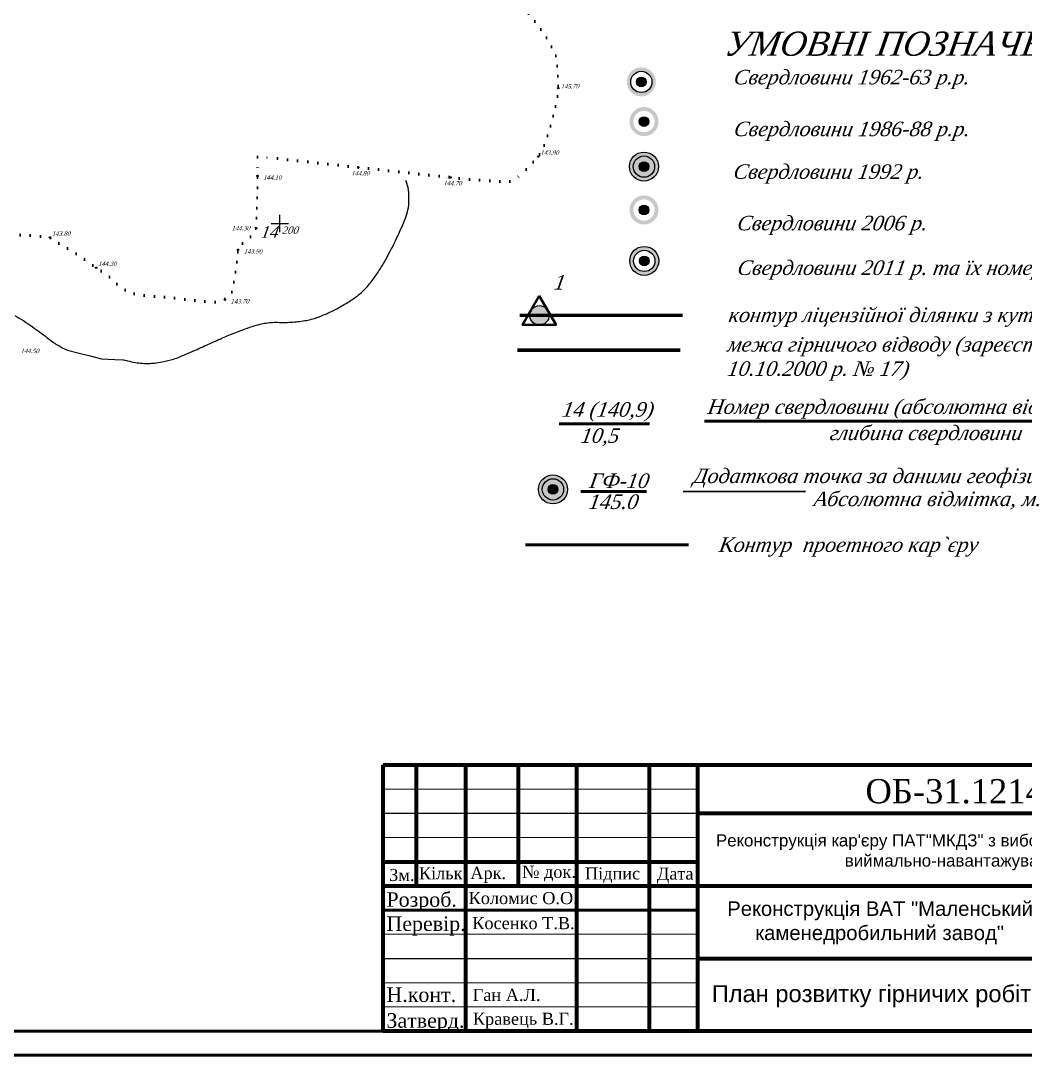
# Model space of a CAD drawing. Header units: millimetres. Extents: x 1400 to 4853, y -623 to 1865.
# Drawn here: x 3086.8 to 3294.3, y 1261.5 to 1475.2 of the extents above; entities that cross this region are included whole.
import ezdxf
from ezdxf.lldxf.tags import DXFTag

# ---------------------------------------------------------------- set-up
doc = ezdxf.new("R2010")
doc.units = ezdxf.units.MM
doc.linetypes.add('ADOT', pattern=[10, 0, -10])
doc.linetypes.add('AHIDDEN2', pattern=[3, 1.5, -1.5])
for name, color, linetype in [('00_Північ', 7, 'Continuous'), ('01_Завод', 7, 'Continuous'), ('01_Північ', 7, 'Continuous'), ('02_умовні', 7, 'Continuous'), ('CONT-MNR', 7, 'Continuous'), ('кресты', 7, 'Continuous'), ('ПИКЕТЫ', 7, 'Continuous'), ('Скважины', 7, 'Continuous')]:
    doc.layers.add(name, color=color, linetype=linetype)
doc.layers.add('Выноски', color=112, linetype='Continuous', lineweight=20)
doc.layers.add('Рамки', color=202, linetype='Continuous', lineweight=50)
doc.styles.get("Standard").update_dxf_attribs({"font": 'isocpeur.ttf'})
doc.styles.add('times', font='times.ttf')
doc.styles.add('universw', font='timesi.ttf', dxfattribs={"oblique": 10})
tags = doc.linetypes.add('New Line1', pattern=[1.5, 1, -0.5]).pattern_tags.tags
tags[6:7] = [DXFTag(74, 4), DXFTag(75, 0), DXFTag(340, '0'), DXFTag(46, 1.0), DXFTag(50, 0.0), DXFTag(44, 0.0), DXFTag(45, 0.0)]
tags[4:5] = [DXFTag(74, 4), DXFTag(75, 0), DXFTag(340, '0'), DXFTag(46, 1.0), DXFTag(50, 0.0), DXFTag(44, 0.0), DXFTag(45, 0.0)]

# ---------------------------------------------------------------- blocks, each defined once
blk = doc.blocks.new('Свкажины')
at = {"layer": 'Скважины', "linetype": 'Continuous'}
h = blk.add_hatch(color=5, dxfattribs=at)
h.paths.add_polyline_path([(-3, 0, 1), (3, 0, 1)])
h.paths.add_polyline_path([(2.2, 0, -1), (-2.2, 0, -1)], flags=16)
at = {"layer": 'Скважины', "linetype": 'Continuous', "lineweight": 50}
h = blk.add_hatch(color=2, dxfattribs=at)
edge = h.paths.add_edge_path()
edge.add_arc((0, 0), 1, 0, 360)
at = {"layer": 'Скважины', "color": 0, "linetype": 'Continuous'}
for radius in [3, 2.2, 1]:
    blk.add_circle((0, 0), radius, dxfattribs=at)
blk = doc.blocks.new('Licenzia')
at = {"linetype": 'New Line1', "lineweight": 25}
h = blk.add_hatch(color=6, dxfattribs=at)
h.dxf.hatch_style = 1
h.set_gradient(color1=(255, 0, 255), color2=(255, 0, 255), centered=1, tint=1, name='INVCYLINDER')
edge = h.paths.add_edge_path()
edge.add_arc((0, 0), 2, 0, 360)
at = {"color": 6, "linetype": 'Continuous', "lineweight": 40, "flags": 128}
blk.add_lwpolyline([(-0.08, 4.01), (-3.48, -1.99), (3.45, -1.99)], close=True, dxfattribs=at)
at = {"color": 10, "linetype": 'Continuous', "lineweight": 25}
blk.add_circle((0, 0), 2, dxfattribs=at)

msp = doc.modelspace()

# ---------------------------------------------------------------- hatches: boundary and pattern name
at = {"layer": '02_умовні', "linetype": 'Continuous'}
h = msp.add_hatch(color=0, dxfattribs=at)
h.paths.add_polyline_path([(3218.0255, 1462.5823, 1), (3212.0255, 1462.5823, 1)])
h.paths.add_polyline_path([(3217.2255, 1462.5823, -1), (3212.8255, 1462.5823, -1)], flags=16)
for color, points in [(0, [(3216.0255, 1462.5823, 1), (3214.0255, 1462.5823, 1)]), (3, [(3216.5738, 1454.3854, 1), (3214.5738, 1454.3854, 1)]), (1, [(3218.5738, 1445.0859, 1), (3212.5738, 1445.0859, 1)]), (1, [(3216.5738, 1445.0859, 1), (3214.5738, 1445.0859, 1)]), (5, [(3216.5738, 1436.1166, 1), (3214.5738, 1436.1166, 1)]), (6, [(3199.7715, 1378.3883, 1), (3193.7715, 1378.3883, 1)])]:
    msp.add_hatch(color=color, dxfattribs=at).paths.add_polyline_path(points)
h = msp.add_hatch(color=3, dxfattribs=at)
h.paths.add_polyline_path([(3218.5738, 1454.3854, 1), (3212.5738, 1454.3854, 1)])
h.paths.add_polyline_path([(3217.7738, 1454.3854, -1), (3213.3738, 1454.3854, -1)], flags=16)
h = msp.add_hatch(color=5, dxfattribs=at)
h.paths.add_polyline_path([(3218.5738, 1436.1166, 1), (3212.5738, 1436.1166, 1)])
h.paths.add_polyline_path([(3217.7738, 1436.1166, -1), (3213.3738, 1436.1166, -1)], flags=16)
at = {"layer": '02_умовні', "linetype": 'Continuous', "lineweight": 50}
h = msp.add_hatch(color=6, dxfattribs=at)
edge = h.paths.add_edge_path()
edge.add_arc((3196.7715, 1378.3883), 1, 0, 360)

# ---------------------------------------------------------------- linework, layer by layer
at = {"lineweight": 80}
for p, q in [((3161.713, 1321.4673), (3346.713, 1321.4673)), ((3189.6481, 1296.4623), (3189.6481, 1321.4673))]:
    msp.add_line(p, q, dxfattribs=at)
for p, q in [((3161.713, 1311.4673), (3226.713, 1311.4673)), ((3161.713, 1281.4673), (3226.713, 1281.4673))]:
    msp.add_line(p, q)
at = {"lineweight": 50}
for points in [[(3351.713, 1865.4673), (3351.713, 1261.4673), (2485.713, 1261.4673), (2485.713, 1865.4673)], [(3346.713, 1860.4673), (3346.713, 1266.4673), (2505.713, 1266.4673), (2505.713, 1860.4673)]]:
    msp.add_lwpolyline(points, close=True, dxfattribs=at)
at = {"layer": '01_Завод', "color": 250, "linetype": 'Continuous'}
for centre in [(3197.8766, 1461.2986), (3193.7578, 1447.1578), (3156.5938, 1444.8999), (3135.7416, 1443.1666), (3175.6262, 1442.8328), (3135.4643, 1432.383), (3092.8668, 1430.4462), (3131.7393, 1427.8902), (3102.4125, 1424.1838), (3129.0082, 1417.5616)]:
    msp.add_circle(centre, 0.15, dxfattribs=at)
at = {"layer": '01_Північ', "linetype": 'ADOT', "lineweight": 50, "ltscale": 0.2, "flags": 128}
msp.add_lwpolyline([(3136.6976, 1493.7771), (3137.8569, 1493.5454), (3141.3724, 1493.1681), (3143.7095, 1493.1478), (3147.6929, 1492.8228), (3152.9109, 1491.7969), (3157.503, 1490.3691), (3160.4624, 1489.8592), (3164.4236, 1488.4174), (3170.1683, 1486.8135), (3173.5602, 1485.9096), (3175.7964, 1485.1061), (3177.8316, 1484.9303), (3180.0678, 1484.5034), (3182.7498, 1483.7579), (3184.5476, 1482.7807), (3187.1654, 1480.8895), (3189.8148, 1478.683), (3192.1172, 1476.319), (3193.5085, 1474.4448), (3194.6695, 1472.8169), (3196.177, 1470.531), (3197.2916, 1468.2154), (3197.6179, 1466.5633), (3197.7267, 1464.2807), (3197.7919, 1462.3895), (3197.8766, 1461.2986), (3197.7127, 1459.3339), (3197.0301, 1456.1412), (3195.9186, 1452.3763), (3194.9975, 1449.5717), (3193.7578, 1447.1578), (3191.7154, 1444.9524), (3189.644, 1443.0516), (3188.79, 1442.4046), (3187.5047, 1441.8435), (3179.3345, 1442.4489), (3175.6262, 1442.8328), (3156.5938, 1444.8999), (3137.7138, 1446.965), (3135.7594, 1447.0928), (3135.7412, 1444.8293), (3135.7662, 1440.7639), (3135.4643, 1432.383), (3134.3853, 1430.6629), (3132.4586, 1429.0455), (3131.7393, 1427.8902), (3131.6622, 1426.6578), (3131.1721, 1423.0433), (3130.8173, 1420.8841), (3130.5916, 1419.3693), (3129.8822, 1418.4992), (3128.8825, 1417.5968), (3127.4958, 1417.0489), (3125.2062, 1417.1778), (3117.9167, 1417.9536), (3111.7636, 1418.52), (3109.4157, 1418.9246), (3107.3107, 1420.2191), (3104.9628, 1422.4442), (3102.4125, 1424.1838), (3097.5383, 1427.5906), (3093.8192, 1429.6756), (3092.8668, 1430.4462), (3088.0138, 1430.8995), (3081.9657, 1431.0496), (3080.146, 1431.335), (3079.1131, 1431.614), (3077.6055, 1431.7535), (3075.9863, 1431.8372), (3074.73, 1432.0883), (3072.4407, 1433.5391), (3070.4027, 1435.827), (3067.9233, 1439.6848), (3066.5245, 1443.2655), (3065.2965, 1446.7662), (3064.4031, 1449.8757), (3063.9329, 1453.8365), (3063.5648, 1457.1404), (3063.4307, 1461.357), (3063.3355, 1464.7825), (3063.2553, 1465.9364), (3063.0461, 1469.938), (3062.7772, 1472.7424), (3062.8037, 1474.4948), (3062.8037, 1475.5973), (3062.436, 1476.621), (3061.3591, 1476.936), (3058.9952, 1477.041), (3054.6876, 1477.5135), (3045.335, 1478.5244), (3040.8509, 1479.1505), (3036.9998, 1479.7955), (3033.7935, 1480.1937), (3031.1488, 1480.1937), (3028.3928, 1480.5983), (3026.4444, 1481.1175), (3020.8267, 1483.7462), (3018.179, 1485.2421), (3016.1524, 1486.1835), (3014.4112, 1487.0393), (3012.9839, 1487.4672), (3011.4256, 1488.1641)], dxfattribs=at)
at = {"layer": '02_умовні', "color": 0, "linetype": 'Continuous', "lineweight": 50}
for p, q in [((3198.041, 1391.935), (3216.7395, 1391.9318)), ((3228.1011, 1392.5036), (3306.7149, 1392.5003)), ((3202.5115, 1377.9256), (3216.1077, 1377.9256))]:
    msp.add_line(p, q, dxfattribs=at)
at = {"layer": '02_умовні', "color": 7, "linetype": 'Continuous', "lineweight": 50}
msp.add_line((3191.0669, 1366.9342), (3224.7588, 1366.9342), dxfattribs=at)
at = {"layer": '02_умовні', "color": 6, "linetype": 'Continuous', "lineweight": 60, "const_width": 0.7, "flags": 128}
msp.add_lwpolyline([(3189.8897, 1414.353), (3223.5815, 1414.353)], dxfattribs=at)
at = {"layer": '02_умовні', "color": 1, "linetype": 'Continuous', "const_width": 0.7, "flags": 128}
msp.add_lwpolyline([(3189.388, 1407.1579), (3223.0799, 1407.1579)], dxfattribs=at)
at = {"layer": '02_умовні', "color": 0, "linetype": 'Continuous'}
for centre, radius in [((3215.0255, 1462.5823), 2.2), ((3215.0255, 1462.5823), 1), ((3215.042, 1462.4482), 0.5), ((3215.4588, 1462.4986), 0.5), ((3196.7715, 1378.3883), 3), ((3196.7715, 1378.3883), 2.2), ((3196.7715, 1378.3883), 1)]:
    msp.add_circle(centre, radius, dxfattribs=at)
at = {"layer": '02_умовні', "color": 0}
msp.add_circle((3215.042, 1462.4482), 0.5, dxfattribs=at)
at = {"layer": '02_умовні', "color": 3, "linetype": 'Continuous'}
for centre, radius in [((3215.5738, 1454.3854), 1), ((3215.5903, 1454.2513), 0.5), ((3216.0071, 1454.3016), 0.5)]:
    msp.add_circle(centre, radius, dxfattribs=at)
at = {"layer": '02_умовні', "color": 3}
msp.add_circle((3215.5903, 1454.2513), 0.5, dxfattribs=at)
at = {"layer": '02_умовні', "color": 1, "linetype": 'Continuous'}
for centre, radius in [((3215.5738, 1445.0859), 3), ((3215.5738, 1445.0859), 2.2), ((3215.5738, 1445.0859), 1), ((3215.5903, 1444.9518), 0.5), ((3216.0071, 1445.0021), 0.5)]:
    msp.add_circle(centre, radius, dxfattribs=at)
at = {"layer": '02_умовні', "color": 1}
msp.add_circle((3215.5903, 1444.9518), 0.5, dxfattribs=at)
at = {"layer": '02_умовні', "color": 5, "linetype": 'Continuous'}
for centre, radius in [((3215.5738, 1436.1166), 1), ((3215.5903, 1435.9825), 0.5), ((3216.0071, 1436.0328), 0.5)]:
    msp.add_circle(centre, radius, dxfattribs=at)
at = {"layer": '02_умовні', "color": 5}
msp.add_circle((3215.5903, 1435.9825), 0.5, dxfattribs=at)
at = {"layer": 'CONT-MNR', "color": 30, "linetype": 'Continuous', "flags": 128}
msp.add_lwpolyline([(3085.6173, 1414.3312, -0.01078186), (3089.233, 1411.9988, -0.02164743), (3092.2987, 1409.7269, 0.03229874), (3094.3866, 1408.2475, 0.02017428), (3095.8925, 1407.4021, 0.05554223), (3096.4811, 1407.1804), (3098.6576, 1406.6263), (3101.1859, 1405.9827), (3103.5265, 1405.3869), (3106.2904, 1405.2441), (3107.8926, 1405.1613, -0.06265088), (3108.9009, 1404.9812, 0.0386864), (3110.5141, 1404.6127, 0.01839709), (3111.9528, 1404.4532, 0.0212862), (3113.2035, 1404.4143, 0.02665555), (3114.4321, 1404.494, 0.01996583), (3116.0548, 1404.7526, 0.01905126), (3118.3909, 1405.3144, 0.03250259), (3119.7199, 1405.7832, 0.00190361), (3121.308, 1406.4695, 0.00155829), (3123.2422, 1407.3213, 0.00173534), (3126.3886, 1408.7317, -0.00254813), (3128.5328, 1409.6887, -0.00874462), (3129.8147, 1410.2265, -0.00393998), (3132.689, 1411.3474, -0.0129666), (3134.6634, 1412.0414, -0.01599139), (3136.2943, 1412.5106, -0.02404294), (3137.52, 1412.7591, -0.02327626), (3138.8047, 1412.8951, -0.02780973), (3140.2302, 1412.8998, 0.02470559), (3141.8346, 1412.8951, 0.00955927), (3143.467, 1413.0023, 0.01136137), (3144.8355, 1413.1499, 0.02004847), (3146.1682, 1413.379, 0.01984339), (3147.4918, 1413.7171, 0.02171153), (3148.5104, 1414.0695, 0.01224841), (3150.2689, 1414.8151, 0.01900187), (3152.5373, 1415.949, 0.01753689), (3154.8989, 1417.3537, 0.01885887), (3156.3761, 1418.3848, 0.0258028), (3157.3846, 1419.232, 0.03150877), (3158.6788, 1420.6004, 0.02399323), (3160.1683, 1422.5739, 0.00778629), (3161.4534, 1424.5227, 0.01506905), (3162.0709, 1425.5591, 0.00764346), (3163.0806, 1427.4437, 0.00628286), (3164.2446, 1429.7697, 0.00573624), (3164.8452, 1431.0456, 0.00365818), (3165.7493, 1433.0636, 0.02349514), (3166.4337, 1434.8445, 0.02466093), (3166.9196, 1436.5962, 0.05152841), (3167.0238, 1437.4734, 0.01882025), (3166.97, 1439.886, 0.04556542), (3166.8367, 1440.7623, 0.02696576), (3166.4004, 1442.1931)], format="xyb", dxfattribs=at)
at = {"layer": 'кресты', "color": 3, "linetype": 'Continuous'}
for p, q in [((3140.3623, 1431.5067), (3140.3623, 1435.1067)), ((3138.5623, 1433.3067), (3142.1623, 1433.3067))]:
    msp.add_line(p, q, dxfattribs=at)
at = {"layer": 'Рамки', "color": 0, "lineweight": 80}
for p, q in [((3161.713, 1266.4673), (3161.713, 1321.4673)), ((3168.5916, 1296.4673), (3168.5916, 1321.4673)), ((3178.7708, 1266.4673), (3178.7708, 1321.4673)), ((3201.713, 1266.4673), (3201.713, 1321.4673)), ((3216.713, 1266.4673), (3216.713, 1321.4673)), ((3226.713, 1266.4673), (3226.713, 1321.4673)), ((3226.713, 1311.4673), (3346.713, 1311.4673)), ((3161.713, 1301.4673), (3226.713, 1301.4673)), ((3161.713, 1296.4673), (3346.713, 1296.4673)), ((3226.713, 1281.4673), (3346.713, 1281.4673)), ((3346.713, 1266.4673), (3161.713, 1266.4673))]:
    msp.add_line(p, q, dxfattribs=at)
at = {"layer": 'Рамки', "color": 0, "lineweight": 20}
for p, q in [((3161.713, 1316.4673), (3226.713, 1316.4673)), ((3161.713, 1306.4673), (3226.713, 1306.4673)), ((3161.713, 1286.4673), (3226.713, 1286.4673)), ((3161.713, 1276.4673), (3226.713, 1276.4673)), ((3161.713, 1271.4673), (3226.713, 1271.4673))]:
    msp.add_line(p, q, dxfattribs=at)
at = {"layer": 'Рамки', "color": 0}
msp.add_line((3161.713, 1291.4673), (3226.713, 1291.4673), dxfattribs=at)

# ---------------------------------------------------------------- block references
at = {"layer": '02_умовні', "color": 0, "linetype": 'Continuous', "lineweight": 50}
msp.add_blockref('Свкажины', (3215.633, 1425.5996), dxfattribs=at)
at = {"layer": '02_умовні', "color": 6, "linetype": 'New Line1', "lineweight": 25}
msp.add_blockref('Licenzia', (3193.9819, 1414.3534), dxfattribs=at)

# ---------------------------------------------------------------- texts
at = {"insert": (3229.8587, 1307.1243), "char_height": 2.5, "attachment_point": 1}
msp.add_mtext_dynamic_manual_height_columns('\\pi0.57663;{\\f@Arial Unicode MS|b0|i0|c204|p34;Реконструкція кар\'єру ПАТ"МКДЗ" з вибором раціонального варіанту \\P\\pi27.198;виймально-навантажувальних робіт}', width=112.72898, gutter_width=12.5, heights=[0], dxfattribs=at)
at = {"char_height": 2.5, "attachment_point": 1, "style": 'times'}
for s, width, insert in [('Зм.', 3.773926, (3162.9471, 1299.9765)), ('Кільк.', 7.769854, (3169.0697, 1300.3314))]:
    msp.add_mtext_dynamic_manual_height_columns(s, width=width, gutter_width=12.5, heights=[0], dxfattribs=dict(at, insert=insert))
at = {"lineweight": 25, "attachment_point": 1}
for s, width, gutter_width, heights, insert, char_height in [('\\pi1.8235;{\\f@Arial Unicode MS|b0|i0|c204|p34;Реконструкція ВАТ "Маленський \\P\\pi7.6137;каменедробильний завод"}', 66.108759, 0, [11.4444], (3230.9449, 1293.2745), 3), ('\\pi2.1881;{\\f@Arial Unicode MS|b0|i0|c204|p34;План розвитку гірничих робіт }', 70, 12.5, [4.6054], (3227.376, 1275.9544), 3.5)]:
    msp.add_mtext_dynamic_manual_height_columns(s, width=width, gutter_width=gutter_width, heights=heights, dxfattribs=dict(at, insert=insert, char_height=char_height))
at = {"layer": '00_Північ', "linetype": 'Continuous', "insert": (3232.6819, 1409.851), "char_height": 3, "attachment_point": 1, "style": 'universw'}
msp.add_mtext_dynamic_manual_height_columns('межа гірничого відводу (зареєстрований 10.10.2000 р. № 17)', width=82.263823, gutter_width=15, heights=[0], dxfattribs=at)
at = {"layer": '01_Завод', "color": 250, "linetype": 'Continuous', "style": 'universw', "oblique": 10}
for s, p in [('145.70', (3198.4409, 1461.2212)), ('143.90', (3194.2276, 1447.526)), ('144.10', (3136.9735, 1442.3996)), ('144.80', (3155.1517, 1443.2524)), ('144.70', (3174.1841, 1441.1853)), ('144.30', (3130.46, 1431.9284)), ('143.80', (3093.3366, 1430.8143)), ('143.90', (3132.9712, 1427.1231)), ('144.30', (3102.8823, 1424.552)), ('143.70', (3130.2401, 1416.7945))]:
    msp.add_text(s, height=0.9, dxfattribs=at).set_placement(p)
at = {"layer": '02_умовні', "color": 250, "linetype": 'Continuous', "style": 'universw', "oblique": 10}
msp.add_text('УМОВНІ ПОЗНАЧЕННЯ', height=5, dxfattribs=at).set_placement((3232.0396, 1467.9745))
at = {"layer": '02_умовні', "color": 7, "linetype": 'Continuous', "style": 'universw', "oblique": 10}
for s, p in [('Свердловини 1962-63 р.р. ', (3233.9691, 1462.0696)), ('Свердловини 1986-88 р.р. ', (3234.0083, 1451.3678)), ('Свердловини 1992 р. ', (3233.9019, 1442.5515)), ('Свердловини 2006 р. ', (3234.6795, 1431.9116)), ('Свердловини 2011 р. та їх номера', (3234.7222, 1422.691)), ('контур ліцензійної ділянки з кутовими точками', (3232.9118, 1412.9502)), ('Контур  проетного кар`єру', (3230.9437, 1365.4708))]:
    msp.add_text(s, height=3, dxfattribs=at).set_placement(p)
at = {"layer": '02_умовні', "color": 7, "style": 'universw', "oblique": 10}
for s, p in [('14 (140,9)', (3198.539, 1393.4139)), ('Номер свердловини (абсолютна відмітка)', (3228.5991, 1393.9824)), ('глибина свердловини', (3253.8079, 1388.5708)), ('10,5', (3202.3741, 1388.0057)), ('ГФ-10', (3204.1568, 1378.6767, 145)), ('145.0', (3204.0156, 1374.3405, 145))]:
    msp.add_text(s, height=3, dxfattribs=at).set_placement(p)
at = {"layer": '02_умовні', "color": 6, "linetype": 'New Line1', "lineweight": 25, "insert": (3196.8659, 1422.6871), "char_height": 3, "attachment_point": 1, "style": 'universw'}
msp.add_mtext_dynamic_manual_height_columns('1', width=7.234357, gutter_width=15, heights=[5.4931], dxfattribs=at)
at = {"layer": 'Выноски', "color": 0, "style": 'times'}
for s, height, p in [('ОБ-31.1214.071', 5, (3261.3252, 1313.5359)), ('Підпис', 2.5, (3203.3767, 1297.7977)), ('Дата', 2.5, (3218.2301, 1297.7603)), ('Розроб.', 3, (3162.3771, 1292.1612)), ('Коломис О.О.', 2.5, (3179.3462, 1292.7101)), ('Перевір.', 3, (3162.3771, 1287.1612)), ('Косенко Т.В.', 2.5, (3180.0963, 1287.5301)), ('Н.конт.', 3, (3162.3771, 1272.4942)), ('Ган А.Л.', 2.5, (3180.1937, 1272.6934)), ('Затверд.', 3, (3162.3771, 1267.1612)), ('Кравець В.Г.', 2.5, (3180.2286, 1267.7665))]:
    msp.add_text(s, height=height, dxfattribs=at).set_placement(p)
at = {"layer": 'Выноски', "color": 0, "char_height": 2.5, "width": 25, "attachment_point": 8, "style": 'times'}
for s, insert in [('Арк.', (3183.3941, 1297.0844)), ('№ док.', (3195.9498, 1297.3797))]:
    msp.add_mtext(s, dxfattribs=dict(at, insert=insert))
at = {"layer": 'ПИКЕТЫ', "color": 7, "linetype": 'AHIDDEN2', "style": 'universw', "oblique": 10}
for s, height, p in [('14', 2.4, (3136.3582, 1430.3739)), ('200', 1.5, (3140.7889, 1431.1985))]:
    msp.add_text(s, height=height, dxfattribs=at).set_placement(p)
at = {"layer": 'ПИКЕТЫ', "color": 7, "linetype": 'Continuous', "style": 'universw', "oblique": 10}
msp.add_text('144.50', height=0.9, dxfattribs=at).set_placement((3086.8582, 1406.5457))

# ---------------------------------------------------------------- next in the draw order: texts
at = {"layer": '02_умовні', "color": 7, "insert": (3225.6546, 1382.6876), "char_height": 3, "width": 214.512167, "attachment_point": 1, "style": 'universw', "bg_fill": 2}
msp.add_mtext('Додаткова точка за даними геофізичних досліджень ', dxfattribs=at)

# ---------------------------------------------------------------- next in the draw order: linework, layer by layer
at = {"layer": '02_умовні', "color": 0, "linetype": 'Continuous', "lineweight": 30, "flags": 128}
msp.add_lwpolyline([(3223.702, 1377.9256), (3327.9974, 1377.9256)], dxfattribs=at)

# ---------------------------------------------------------------- next in the draw order: texts
at = {"layer": '02_умовні', "color": 7, "insert": (3250.486, 1377.9256), "char_height": 3, "width": 125.480809, "attachment_point": 1, "style": 'universw', "bg_fill": 2}
msp.add_mtext('{\\fTimes New Roman|b0|i1|c204|p18;Абсолютна відмітка, м.}', dxfattribs=at)

doc.saveas('drawing.dxf')
